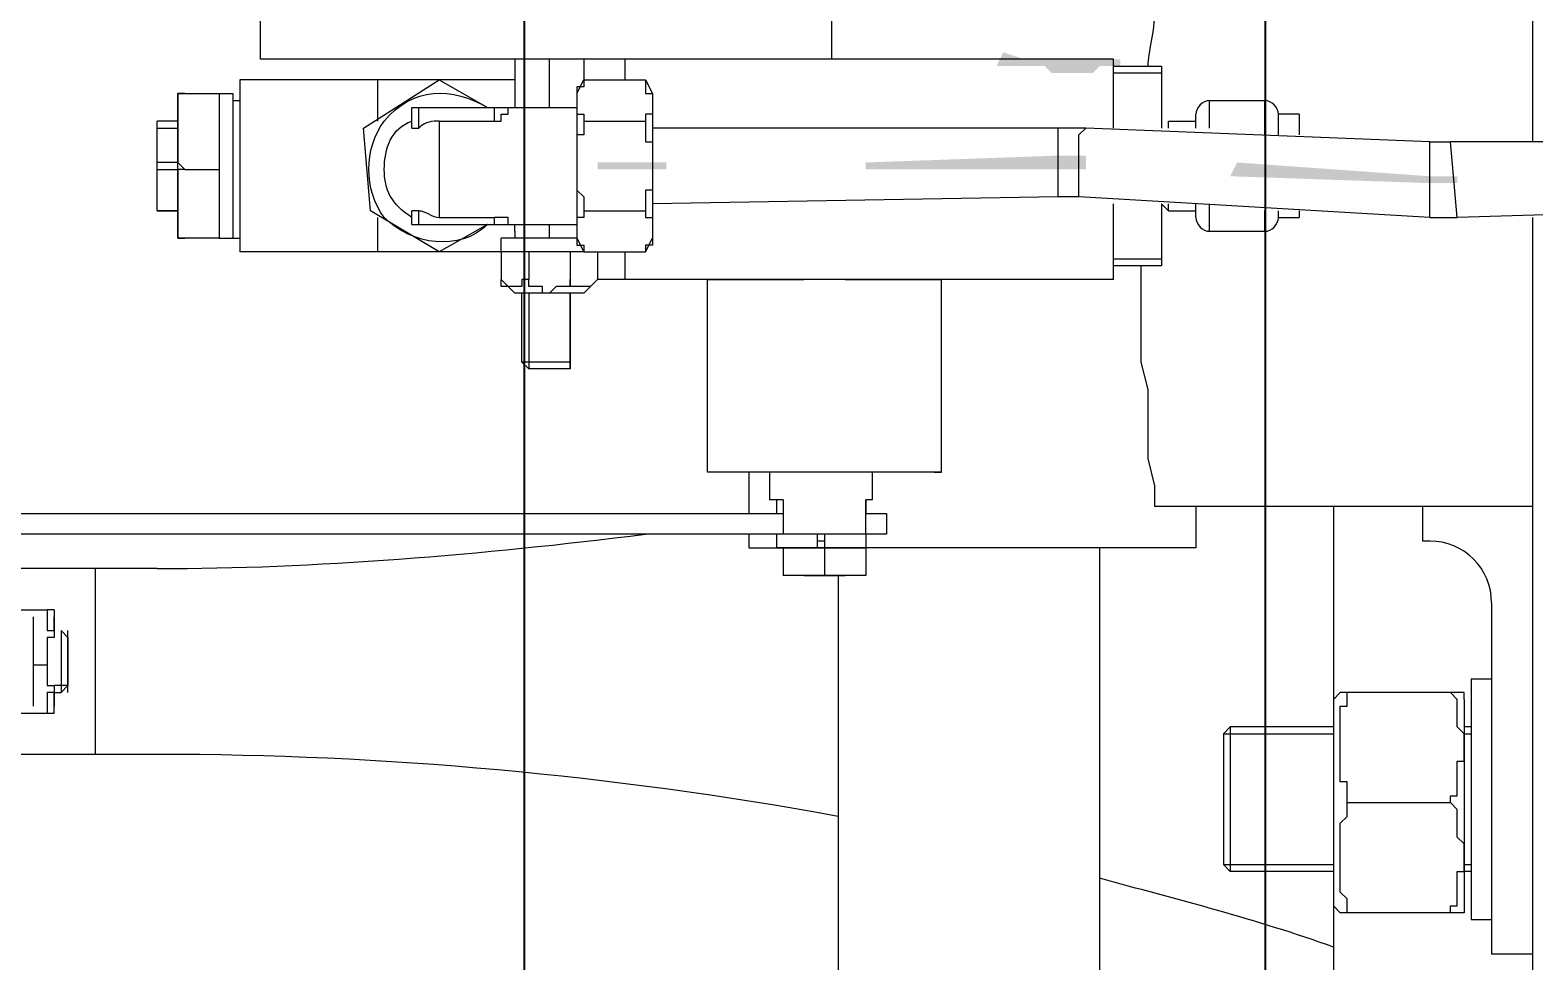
# Model space of a CAD drawing. Header units: millimetres. Extents: x 25083 to 52777, y 24772 to 45779.
# Drawn here: x 38691.9 to 38773.1, y 33607.9 to 33658.1 of the extents above; entities that cross this region are included whole.
import ezdxf

# ---------------------------------------------------------------- set-up
doc = ezdxf.new("R2010")
doc.units = ezdxf.units.MM
doc.layers.add('小车', color=7, linetype='Continuous')
doc.styles.get("Standard").update_dxf_attribs({"font": ''})
doc.styles.get('Standard').set_extended_font_data('SimSun')
doc.dimstyles.new('15', dxfattribs={"dimtxt": 15, "dimasz": 10, "dimexe": 2, "dimexo": 1, "dimgap": 1, "dimtad": 1, "dimdsep": 46, "dimtxsty": 'Standard', "dimcen": 2.5, "dimadec": 0, "dimazin": 0, "dimtfac": 1, "dimtmove": 2, "dimatfit": 3, "dimfxl": 1, "dimtolj": 1, "dimarcsym": 0})
doc.dimstyles.new('ISO-25', dxfattribs={"dimtxt": 2.5, "dimasz": 2.5, "dimexe": 1.25, "dimexo": 0.625, "dimtad": 1, "dimtxsty": 'Standard', "dimcen": 2.5, "dimadec": 0, "dimazin": 0, "dimtfac": 1, "dimtmove": 0, "dimatfit": 3, "dimfxl": 1, "dimarcsym": 0})

# ---------------------------------------------------------------- blocks, each defined once
blk = doc.blocks.new('*D925')
at = {"color": 0, "lineweight": -2}
for p, q in [((29677.862, 34881.662), (29677.862, 32448.293)), ((40733.017, 34757.645), (40733.017, 32448.293)), ((29680.362, 32449.543), (40730.517, 32449.543))]:
    blk.add_line(p, q, dxfattribs=at)
at = {"color": 0}
for points in [[(29680.362, 32449.96), (29680.362, 32449.127), (29677.862, 32449.543)], [(40730.517, 32449.127), (40730.517, 32449.96), (40733.017, 32449.543)]]:
    blk.add_solid(points, dxfattribs=at)
at = {"layer": 'DEFPOINTS', "color": 0}
for p in [(29677.862, 34882.287), (40733.017, 34758.27), (40733.017, 32449.543)]:
    blk.add_point(p, dxfattribs=at)
at = {"color": 0, "insert": (35205.439, 32451.628), "char_height": 2.5, "attachment_point": 5}
blk.add_mtext('11055,15', dxfattribs=at)
blk = doc.blocks.new('zw$D2F4')
h = blk.add_hatch(color=7)
edge = h.paths.add_edge_path(flags=0)
edge.add_spline(control_points=[(528.072, 779.111), (528.072, 779.111), (527.701, 779.111), (527.701, 779.111), (527.701, 779.111), (527.33, 779.483), (527.33, 779.483), (527.33, 779.483), (524.359, 779.483), (524.359, 779.483), (524.359, 779.483), (523.245, 779.111), (523.245, 779.111), (523.245, 779.111), (521.759, 779.111), (521.759, 779.111), (521.759, 779.111), (517.303, 777.997), (517.303, 777.997), (517.303, 777.997), (517.674, 777.254), (517.674, 777.254), (517.674, 777.254), (518.789, 777.626), (518.789, 777.626), (518.789, 777.626), (520.645, 777.997), (520.645, 777.997), (520.645, 777.997), (521.759, 778.368), (521.759, 778.368), (521.759, 778.368), (523.245, 778.74), (523.245, 778.74), (523.245, 778.74), (525.102, 778.74), (525.102, 778.74), (525.102, 778.74), (525.844, 779.111), (525.844, 779.111), (525.844, 779.111), (525.844, 779.111), (525.844, 779.111), (525.844, 779.111), (526.587, 779.111), (526.587, 779.111), (526.587, 779.111), (526.958, 778.74), (526.958, 778.74), (526.958, 778.74), (527.701, 778.74), (527.701, 778.74), (527.701, 778.74), (528.072, 779.111), (528.072, 779.111), (528.072, 779.111), (528.072, 779.111), (528.072, 779.111)], knot_values=[0, 0, 0, 0, 1, 1, 1, 2, 2, 2, 3, 3, 3, 4, 4, 4, 5, 5, 5, 6, 6, 6, 7, 7, 7, 8, 8, 8, 9, 9, 9, 10, 10, 10, 11, 11, 11, 12, 12, 12, 13, 13, 13, 14, 14, 14, 15, 15, 15, 16, 16, 16, 17, 17, 17, 18, 18, 18, 19, 19, 19, 19], degree=3, periodic=0)
edge = h.paths.add_edge_path(flags=0)
edge.add_spline(control_points=[(507.276, 774.655), (507.276, 774.655), (506.162, 773.912), (506.162, 773.912), (506.162, 773.912), (502.449, 772.427), (502.449, 772.427), (502.449, 772.427), (499.478, 770.941), (499.478, 770.941), (499.478, 770.941), (497.621, 770.199), (497.621, 770.199), (497.621, 770.199), (496.136, 769.084), (496.136, 769.084), (496.136, 769.084), (494.65, 768.342), (494.65, 768.342), (494.65, 768.342), (490.194, 765), (490.194, 765), (490.194, 765), (489.823, 765), (489.823, 765), (489.823, 765), (489.08, 764.257), (489.08, 764.257), (489.08, 764.257), (487.594, 763.143), (487.594, 763.143), (487.594, 763.143), (486.48, 762.029), (486.48, 762.029), (486.48, 762.029), (485.366, 761.286), (485.366, 761.286), (485.366, 761.286), (484.623, 760.172), (484.623, 760.172), (484.623, 760.172), (483.509, 759.429), (483.509, 759.429), (483.509, 759.429), (482.767, 758.315), (482.767, 758.315), (482.767, 758.315), (482.024, 757.572), (482.024, 757.572), (482.024, 757.572), (481.281, 756.458), (481.281, 756.458), (481.281, 756.458), (481.653, 756.087), (481.653, 756.087), (481.653, 756.087), (482.395, 757.201), (482.395, 757.201), (482.395, 757.201), (483.138, 757.944), (483.138, 757.944), (483.138, 757.944), (483.881, 759.058), (483.881, 759.058), (483.881, 759.058), (484.995, 759.801), (484.995, 759.801), (484.995, 759.801), (485.738, 760.915), (485.738, 760.915), (485.738, 760.915), (486.852, 761.657), (486.852, 761.657), (486.852, 761.657), (487.966, 762.771), (487.966, 762.771), (487.966, 762.771), (489.451, 763.885), (489.451, 763.885), (489.451, 763.885), (490.194, 764.628), (490.194, 764.628), (490.194, 764.628), (492.051, 765.742), (492.051, 765.742), (492.051, 765.742), (491.679, 765.742), (491.679, 765.742), (491.679, 765.742), (493.536, 766.856), (493.536, 766.856), (493.536, 766.856), (495.022, 767.97), (495.022, 767.97), (495.022, 767.97), (496.507, 768.713), (496.507, 768.713), (496.507, 768.713), (497.992, 769.827), (497.992, 769.827), (497.992, 769.827), (500.963, 771.313), (500.963, 771.313), (500.963, 771.313), (504.677, 772.798), (504.677, 772.798), (504.677, 772.798), (504.306, 772.798), (504.306, 772.798), (504.306, 772.798), (506.162, 773.541), (506.162, 773.541), (506.162, 773.541), (507.276, 773.912), (507.276, 773.912), (507.276, 773.912), (507.276, 774.655), (507.276, 774.655), (507.276, 774.655), (507.276, 774.655), (507.276, 774.655)], knot_values=[0, 0, 0, 0, 1, 1, 1, 2, 2, 2, 3, 3, 3, 4, 4, 4, 5, 5, 5, 6, 6, 6, 7, 7, 7, 8, 8, 8, 9, 9, 9, 10, 10, 10, 11, 11, 11, 12, 12, 12, 13, 13, 13, 14, 14, 14, 15, 15, 15, 16, 16, 16, 17, 17, 17, 18, 18, 18, 19, 19, 19, 20, 20, 20, 21, 21, 21, 22, 22, 22, 23, 23, 23, 24, 24, 24, 25, 25, 25, 26, 26, 26, 27, 27, 27, 28, 28, 28, 29, 29, 29, 30, 30, 30, 31, 31, 31, 32, 32, 32, 33, 33, 33, 34, 34, 34, 35, 35, 35, 36, 36, 36, 37, 37, 37, 38, 38, 38, 39, 39, 39, 40, 40, 40, 40], degree=3, periodic=0)
edge = h.paths.add_edge_path(flags=0)
edge.add_spline(control_points=[(476.825, 746.803), (476.825, 746.803), (476.825, 744.575), (476.825, 744.575), (476.825, 744.575), (477.196, 744.575), (477.196, 744.575), (477.196, 744.575), (477.196, 745.318), (477.196, 745.318), (477.196, 745.318), (477.568, 746.432), (477.568, 746.432), (477.568, 746.432), (476.825, 746.803), (476.825, 746.803), (476.825, 746.803), (476.825, 746.803), (476.825, 746.803)], knot_values=[0, 0, 0, 0, 1, 1, 1, 2, 2, 2, 3, 3, 3, 4, 4, 4, 5, 5, 5, 6, 6, 6, 6], degree=3, periodic=0)
h = blk.add_hatch(color=7)
edge = h.paths.add_edge_path(flags=0)
edge.add_spline(control_points=[(471.997, 743.461), (471.997, 743.461), (471.626, 753.859), (471.626, 753.859), (471.626, 753.859), (471.255, 753.859), (471.255, 753.859), (471.255, 753.859), (471.255, 743.461), (471.255, 743.461), (471.255, 743.461), (471.997, 743.461), (471.997, 743.461), (471.997, 743.461), (471.997, 743.461), (471.997, 743.461)], knot_values=[0, 0, 0, 0, 1, 1, 1, 2, 2, 2, 3, 3, 3, 4, 4, 4, 5, 5, 5, 5], degree=3, periodic=0)
edge = h.paths.add_edge_path(flags=0)
edge.add_spline(control_points=[(471.626, 764.628), (471.626, 764.628), (471.626, 768.342), (471.626, 768.342), (471.626, 768.342), (471.255, 768.342), (471.255, 768.342), (471.255, 768.342), (471.255, 764.628), (471.255, 764.628), (471.255, 764.628), (471.626, 764.628), (471.626, 764.628), (471.626, 764.628), (471.626, 764.628), (471.626, 764.628)], knot_values=[0, 0, 0, 0, 1, 1, 1, 2, 2, 2, 3, 3, 3, 4, 4, 4, 5, 5, 5, 5], degree=3, periodic=0)
h = blk.add_hatch(color=7)
h.dxf.hatch_style = 2
h.paths.add_polyline_path([(476.825, 744.575), (476.825, 744.203), (476.454, 743.832), (476.454, 741.604), (476.825, 741.233), (476.825, 740.118), (477.196, 740.118), (477.196, 741.975), (477.196, 742.347), (477.196, 744.575)])
h = blk.add_hatch(color=7)
h.dxf.hatch_style = 2
h.paths.add_polyline_path([(471.997, 741.975), (471.997, 742.347), (471.997, 743.461), (471.255, 743.461), (471.255, 741.975)])
h = blk.add_hatch(color=7)
h.dxf.hatch_style = 2
h.paths.add_polyline_path([(470.883, 723.407), (471.626, 733.805), (470.883, 734.177), (470.512, 723.407)])
h = blk.add_hatch(color=7)
h.dxf.hatch_style = 2
h.paths.add_polyline_path([(470.883, 721.922), (470.883, 722.665), (470.883, 723.407), (470.512, 723.407), (470.512, 721.922)])
at = {"color": 7, "lineweight": 5}
for points in [[(451.573, 752.745), (451.573, 812.533)], [(452.687, 812.533), (452.687, 758.315)], [(439.689, 792.109), (439.689, 803.621)], [(449.716, 792.109), (449.716, 803.621)], [(441.917, 799.907), (441.917, 798.05)], [(447.488, 799.907), (447.488, 798.05)], [(442.289, 798.793), (447.116, 798.793)], [(444.517, 798.793), (444.517, 798.05)], [(441.917, 798.05), (441.917, 797.679)], [(444.517, 798.05), (443.403, 798.05), (443.403, 797.679), (443.031, 797.679), (443.031, 798.05), (442.289, 798.05), (441.917, 798.05)], [(441.917, 797.679), (442.289, 797.679)], [(442.289, 797.679), (443.031, 797.679)], [(443.031, 797.679), (442.289, 797.679)], [(443.031, 797.679), (443.031, 797.308)], [(443.031, 797.679), (443.031, 797.308)], [(447.488, 798.05), (446.374, 798.05), (446.374, 797.679), (446.002, 797.679), (446.002, 798.05), (445.259, 798.05), (444.517, 798.05)], [(446.374, 797.679), (447.116, 797.679)], [(447.116, 797.679), (446.374, 797.679)], [(447.488, 797.679), (447.116, 797.679)], [(447.488, 797.679), (447.488, 798.05)], [(443.031, 797.308), (443.403, 796.936)], [(446.374, 797.308), (443.031, 797.308)], [(443.031, 796.936), (446.374, 796.936)], [(446.002, 796.936), (443.403, 796.936)], [(446.374, 797.308), (446.002, 796.936)], [(439.689, 795.451), (449.716, 795.451)], [(469.026, 790.995), (469.026, 792.109)], [(469.026, 792.109), (469.026, 790.995)], [(469.026, 792.109), (473.854, 792.109)], [(471.255, 792.109), (471.255, 790.995)], [(471.626, 790.995), (471.626, 792.109)], [(473.483, 792.109), (473.483, 790.995)], [(473.854, 790.995), (473.854, 792.109)], [(467.541, 788.767), (467.541, 790.995)], [(467.541, 790.995), (475.34, 790.995)], [(469.398, 790.995), (467.541, 790.995), (467.541, 790.623)], [(471.255, 790.623), (471.255, 790.995), (469.398, 790.995)], [(473.483, 790.995), (471.626, 790.995), (471.255, 790.623)], [(475.34, 790.623), (475.34, 790.995), (473.483, 790.995)], [(475.34, 790.995), (475.34, 788.767)], [(471.255, 790.623), (471.255, 788.767)], [(467.541, 788.767), (467.541, 788.024)], [(475.34, 788.767), (467.541, 788.767)], [(475.34, 788.767), (475.34, 788.024)], [(466.798, 773.541), (466.798, 787.652)], [(476.082, 787.652), (466.798, 787.652)], [(467.541, 788.024), (467.541, 787.652)], [(475.34, 788.024), (467.541, 788.024)], [(474.968, 788.024), (474.968, 787.652)], [(476.082, 772.798), (476.082, 787.652)], [(477.196, 740.49), (477.196, 786.538)], [(477.196, 786.538), (518.046, 786.538)], [(466.798, 776.883), (469.026, 780.597)], [(469.026, 780.597), (473.483, 780.968)], [(473.483, 780.968), (476.082, 776.883)], [(468.655, 780.225), (466.798, 780.225)], [(476.082, 780.225), (473.854, 780.225)], [(468.284, 778.368), (468.284, 773.169)], [(468.284, 778.368), (469.026, 778.368)], [(468.284, 777.997), (469.026, 777.997)], [(469.026, 777.997), (469.026, 778.368)], [(473.483, 778.368), (474.597, 778.368)], [(473.483, 778.368), (473.483, 777.997)], [(473.483, 777.997), (474.597, 777.997)], [(474.597, 778.368), (474.597, 773.169)], [(468.284, 774.284), (466.798, 776.883)], [(468.655, 776.883), (468.655, 773.912)], [(473.854, 776.883), (468.655, 776.883)], [(473.854, 776.883), (473.854, 773.912)], [(476.082, 776.883), (474.597, 774.284)], [(468.284, 773.912), (468.655, 773.912)], [(468.655, 773.169), (468.655, 773.912)], [(473.854, 773.912), (474.597, 773.912)], [(473.854, 773.912), (473.854, 773.541), (474.225, 773.541), (474.225, 773.169)], [(465.313, 773.541), (464.57, 772.798)], [(465.313, 772.055), (465.313, 772.427), (464.941, 772.427), (464.941, 772.798), (464.941, 773.169), (464.941, 773.541), (465.313, 773.541)], [(466.798, 773.541), (465.313, 773.541)], [(466.798, 773.541), (467.541, 773.541)], [(466.798, 769.084), (466.798, 773.541)], [(467.541, 769.456), (467.541, 773.541)], [(468.284, 773.169), (468.284, 769.456)], [(468.284, 773.169), (468.655, 773.169)], [(474.225, 773.169), (474.597, 773.169)], [(474.597, 773.169), (474.597, 769.456)], [(460.485, 772.055), (460.857, 772.427)], [(460.857, 769.827), (460.857, 772.427)], [(460.857, 772.427), (464.57, 772.427)], [(464.57, 769.084), (464.57, 772.798)], [(467.912, 772.798), (467.541, 772.798)], [(477.196, 772.798), (474.597, 772.798)], [(460.485, 769.827), (460.485, 772.055)], [(460.485, 769.827), (460.485, 772.055)], [(464.57, 770.941), (464.57, 771.313), (464.941, 771.313), (464.941, 772.055), (465.313, 772.055)], [(466.798, 772.055), (465.313, 772.055)], [(465.313, 769.827), (464.941, 769.827), (464.941, 770.57), (464.57, 770.941)], [(467.541, 770.941), (468.284, 770.941)], [(474.597, 770.941), (477.196, 770.941)], [(460.485, 769.827), (460.857, 769.827)], [(460.857, 769.827), (464.57, 769.827)], [(465.313, 768.342), (464.941, 768.713), (464.941, 769.084), (464.941, 769.827), (465.313, 769.827)], [(466.798, 769.827), (465.313, 769.827)], [(465.313, 768.342), (464.57, 769.084)], [(467.541, 769.456), (466.798, 769.084)], [(467.912, 769.456), (467.17, 769.456), (467.17, 769.084), (466.798, 769.084)], [(466.798, 769.084), (466.798, 765.742)], [(475.34, 769.456), (467.541, 769.456)], [(469.026, 769.084), (468.655, 769.084), (468.655, 769.456), (467.912, 769.456)], [(471.255, 769.456), (470.14, 769.456), (469.769, 769.084), (469.026, 769.084)], [(469.026, 769.084), (469.026, 765.742)], [(473.854, 769.084), (473.111, 769.084), (473.111, 769.456), (471.255, 769.456)], [(474.968, 769.456), (474.225, 769.456), (474.225, 769.084), (473.854, 769.084)], [(473.854, 769.084), (473.854, 765.742)], [(476.082, 769.084), (475.711, 769.084), (475.711, 769.456), (474.968, 769.456)], [(475.34, 769.456), (476.082, 769.084)], [(477.196, 769.084), (476.082, 769.084)], [(476.082, 769.084), (476.082, 765.742)], [(465.313, 757.201), (465.313, 768.342)], [(466.798, 768.342), (465.313, 768.342)], [(465.313, 766.856), (466.798, 766.856)], [(476.082, 766.856), (477.196, 766.856)], [(466.798, 765.742), (467.541, 765.371)], [(467.912, 765.371), (467.17, 765.371), (467.17, 765.742), (466.798, 765.742)], [(469.026, 765.742), (468.655, 765.742), (468.655, 765.371), (467.912, 765.371)], [(471.626, 765.371), (470.14, 765.371), (470.14, 765.742), (469.026, 765.742)], [(473.854, 765.742), (472.74, 765.742), (472.74, 765.371), (471.626, 765.371)], [(474.968, 765.371), (474.225, 765.371), (474.225, 765.742), (473.854, 765.742)], [(476.082, 765.742), (475.34, 765.742), (475.34, 765.371), (474.968, 765.371)], [(476.082, 765.742), (475.34, 765.371)], [(475.34, 765.371), (467.541, 765.371)], [(469.769, 743.461), (469.398, 765.371)], [(473.483, 743.461), (473.483, 765.371)], [(454.915, 749.774), (454.915, 762.4)], [(454.915, 750.145), (454.915, 762.4)], [(454.915, 762.4), (465.313, 762.4)], [(465.313, 762.4), (465.313, 757.201)], [(450.83, 760.172), (450.83, 758.315)], [(451.573, 760.172), (450.83, 760.172)], [(454.915, 760.172), (452.687, 760.172)], [(450.83, 753.859), (450.83, 758.686)], [(451.573, 758.686), (450.83, 758.686)], [(453.429, 758.686), (452.687, 758.686)], [(453.429, 758.315), (453.429, 759.058)], [(454.915, 759.058), (453.429, 759.058)], [(449.344, 753.859), (449.344, 758.315)], [(450.83, 758.315), (449.344, 758.315)], [(449.344, 757.201), (449.344, 758.315)], [(450.83, 758.315), (450.83, 753.859)], [(451.573, 753.859), (451.573, 758.315)], [(453.429, 758.315), (451.573, 758.315)], [(449.344, 757.201), (449.344, 756.087)], [(465.313, 756.087), (465.313, 757.201)], [(465.313, 756.087), (465.313, 757.201)], [(450.83, 756.087), (449.344, 756.087)], [(449.344, 756.087), (449.344, 754.973)], [(450.83, 756.458), (451.573, 756.458)], [(451.573, 756.087), (450.83, 756.087)], [(451.201, 756.087), (451.201, 756.458)], [(465.313, 754.973), (465.313, 756.087)], [(449.344, 755.344), (418.522, 755.344)], [(493.165, 755.716), (477.196, 755.716)], [(449.344, 753.859), (449.344, 754.973)], [(465.313, 740.49), (465.313, 754.973)], [(465.313, 754.973), (465.313, 749.774)], [(450.83, 753.859), (449.344, 753.859)], [(450.83, 736.034), (450.83, 753.859)], [(451.573, 753.859), (450.83, 753.859)], [(451.573, 753.859), (453.429, 753.859)], [(452.687, 753.859), (452.687, 752.745)], [(453.429, 753.859), (452.687, 753.859)], [(453.429, 753.487), (453.429, 753.859)], [(452.687, 752.745), (451.573, 752.745)], [(453.429, 753.487), (454.915, 753.487)], [(454.915, 750.145), (454.915, 749.774)], [(454.915, 749.774), (465.313, 749.774)], [(469.769, 743.461), (473.483, 743.461)], [(468.655, 723.407), (469.769, 742.347)], [(469.769, 742.347), (471.997, 742.347), (472.369, 742.347), (473.111, 742.347), (473.483, 741.975)], [(472.74, 723.407), (473.483, 741.975)], [(450.83, 741.233), (418.522, 741.233)], [(465.313, 740.49), (469.398, 740.49)], [(466.056, 737.89), (466.056, 740.49)], [(466.427, 740.49), (466.427, 737.89)], [(473.483, 740.49), (477.196, 740.49)], [(476.454, 737.89), (476.454, 740.49)], [(476.825, 740.49), (476.825, 737.89)], [(466.056, 739.004), (460.857, 739.004), (459.371, 738.633), (455.657, 738.633), (454.172, 738.262), (453.058, 738.262)], [(453.058, 717.837), (453.058, 738.262)], [(469.398, 737.89), (466.056, 737.89)], [(469.398, 737.89), (469.026, 737.519)], [(469.026, 737.519), (469.026, 736.034)], [(469.026, 737.519), (469.398, 737.519)], [(476.825, 737.89), (473.483, 737.89)], [(473.483, 737.519), (473.854, 737.519)], [(473.483, 737.519), (473.854, 737.519)], [(473.854, 737.519), (473.854, 736.034)], [(453.058, 736.034), (450.83, 736.034)], [(468.655, 736.034), (469.398, 736.034)], [(473.483, 736.034), (474.225, 736.034)], [(467.912, 735.291), (467.912, 732.32)], [(467.912, 735.291), (469.398, 735.291)], [(473.483, 735.291), (474.968, 735.291)], [(474.968, 735.291), (474.968, 732.32)], [(433.376, 734.177), (433.747, 734.548)], [(433.376, 728.606), (433.376, 734.177)], [(441.174, 734.177), (433.376, 734.177)], [(440.803, 734.548), (433.747, 734.548)], [(440.803, 734.548), (433.747, 734.548)], [(441.174, 734.177), (440.803, 734.548)], [(441.174, 728.606), (441.174, 734.177)], [(469.026, 732.32), (467.912, 732.32)], [(474.968, 732.32), (473.111, 732.32)], [(468.655, 731.577), (468.655, 730.463)], [(468.655, 731.577), (469.026, 731.577)], [(473.111, 731.577), (474.225, 731.577)], [(474.225, 730.463), (474.225, 731.577)], [(469.026, 730.463), (468.655, 730.463)], [(474.225, 730.463), (473.111, 730.463)], [(433.376, 728.606), (418.522, 728.606)], [(431.148, 728.235), (431.519, 728.606)], [(442.66, 728.606), (431.519, 728.606)], [(453.058, 728.606), (441.174, 728.606)], [(443.031, 728.235), (442.66, 728.606)], [(431.148, 721.551), (431.148, 728.235)], [(431.148, 727.864), (431.891, 727.864), (432.262, 728.235), (435.975, 728.235), (436.347, 727.864), (437.09, 727.864)], [(437.09, 727.864), (438.204, 727.864), (438.204, 728.235), (442.289, 728.235), (442.289, 727.864), (443.031, 727.864)], [(437.09, 727.864), (437.09, 722.293)], [(443.031, 721.551), (443.031, 728.235)], [(451.201, 723.407), (451.201, 723.779)], [(451.201, 723.779), (453.058, 723.779)], [(468.655, 723.407), (471.255, 723.407), (472.74, 723.407)], [(431.148, 722.293), (431.519, 722.293), (431.519, 721.922), (433.376, 721.922), (433.376, 721.551), (434.861, 721.551), (435.233, 721.922), (435.975, 721.922), (436.347, 721.922), (436.718, 721.922), (437.09, 722.293)], [(437.09, 722.293), (437.461, 722.293), (437.461, 721.922), (439.318, 721.922), (439.318, 721.551), (440.803, 721.551), (441.174, 721.922), (442.289, 721.922), (442.66, 721.922), (443.031, 722.293)], [(468.655, 721.922), (472.74, 722.293)], [(469.026, 710.038), (468.655, 721.922)], [(472.74, 710.038), (472.74, 722.293)], [(430.776, 721.179), (430.776, 720.065)], [(443.774, 721.179), (430.776, 721.179)], [(431.519, 721.551), (431.148, 721.551)], [(442.66, 721.551), (431.519, 721.551)], [(433.376, 721.179), (433.376, 721.551)], [(441.174, 721.179), (441.174, 721.551)], [(442.66, 721.551), (443.031, 721.551)], [(443.774, 721.179), (443.774, 720.065)], [(428.92, 717.837), (428.92, 720.065)], [(447.859, 720.065), (428.92, 720.065)], [(443.774, 720.065), (430.776, 720.065)], [(108.808, 717.837), (468.655, 717.837)], [(472.74, 717.837), (493.165, 717.837)]]:
    blk.add_lwpolyline(points, dxfattribs=at)
at = {"color": 7, "lineweight": 0}
for points in [[(443.403, 796.936), (443.403, 797.679)], [(464.57, 772.055), (460.485, 772.055)], [(464.57, 769.827), (460.485, 769.827)], [(433.747, 734.548), (433.747, 728.606)], [(440.803, 734.548), (440.803, 728.606)], [(433.747, 721.551), (433.747, 721.179)], [(440.803, 721.551), (440.803, 721.179)]]:
    blk.add_lwpolyline(points, dxfattribs=at)
at = {"color": 7, "lineweight": 5}
for points in [[(436.347, 755.344), (438.575, 767.599), (439.689, 779.854), (439.689, 792.109)], [(449.716, 792.109), (449.716, 783.567), (450.458, 774.655), (451.573, 765.742)], [(468.655, 779.854), (470.14, 780.968), (472.369, 780.968), (473.854, 779.854)], [(468.284, 774.284), (466.798, 775.769), (467.17, 778.368), (468.655, 779.854)], [(468.655, 778.368), (469.398, 779.483), (470.14, 779.854), (471.255, 779.854)], [(471.255, 779.854), (472.369, 779.854), (473.483, 779.483), (473.854, 778.368)], [(473.854, 779.854), (475.711, 778.368), (475.711, 776.14), (474.597, 774.284)], [(469.026, 777.997), (469.026, 777.626), (468.655, 777.254), (468.655, 776.883)], [(473.854, 776.883), (473.854, 777.254), (473.854, 777.626), (473.483, 777.997)], [(467.912, 772.798), (468.284, 772.798), (468.284, 772.798), (468.284, 772.798)], [(474.597, 772.798), (474.597, 772.798), (474.597, 772.798), (474.597, 772.798)], [(465.313, 762.4), (465.313, 762.4), (465.313, 762.4), (465.313, 762.4)], [(465.313, 754.973), (465.313, 755.344), (465.313, 755.716), (465.313, 756.087)], [(465.313, 749.774), (465.313, 749.774), (465.313, 749.774), (465.313, 749.774)], [(469.769, 742.347), (469.769, 742.718), (469.769, 743.089), (469.769, 743.461)], [(473.483, 741.975), (473.483, 742.347), (473.483, 743.089), (473.483, 743.461)], [(429.291, 728.606), (430.776, 732.691), (431.891, 737.148), (433.005, 741.233)], [(479.796, 738.262), (478.682, 738.262), (477.568, 738.633), (476.825, 738.633)], [(468.655, 736.034), (468.284, 736.034), (467.912, 735.662), (467.912, 735.291)], [(474.968, 735.291), (474.968, 735.662), (474.597, 736.034), (474.225, 736.034)], [(467.912, 732.32), (467.912, 731.949), (468.284, 731.577), (468.655, 731.577)], [(474.225, 731.577), (474.597, 731.577), (474.968, 731.949), (474.968, 732.32)], [(447.859, 720.065), (449.716, 720.065), (451.201, 721.551), (451.201, 723.407)], [(468.655, 723.407), (468.655, 723.036), (468.655, 722.665), (468.655, 721.922)], [(472.74, 723.407), (472.74, 723.036), (472.74, 722.665), (472.74, 722.293)]]:
    blk.add_open_spline(points, degree=3, dxfattribs=at)
blk = doc.blocks.new('*D469')
at = {"layer": 'DEFPOINTS', "color": 0}
for p in [(36061.191, 116692.222), (36180.039, 116685.352), (36180.039, 116527.033)]:
    blk.add_point(p, dxfattribs=at)
at = {"layer": '小车', "color": 0, "linetype": 'Continuous', "lineweight": -2}
for p, q in [((36061.191, 116691.222), (36061.191, 116525.033)), ((36180.039, 116684.352), (36180.039, 116525.033)), ((36071.191, 116527.033), (36084.175, 116527.033)), ((36170.039, 116527.033), (36146.425, 116527.033))]:
    blk.add_line(p, q, dxfattribs=at)
at = {"layer": '小车', "color": 0}
for points in [[(36071.191, 116528.7), (36071.191, 116525.366), (36061.191, 116527.033)], [(36170.039, 116528.7), (36170.039, 116525.366), (36180.039, 116527.033)]]:
    blk.add_solid(points, dxfattribs=at)
at = {"layer": '小车', "color": 0, "insert": (36115.3, 116527.033), "char_height": 15, "attachment_point": 5}
blk.add_mtext('\\A1;118.85', dxfattribs=at)
blk = doc.blocks.new('*D470')
at = {"layer": 'DEFPOINTS', "color": 0}
for p in [(36180.039, 116639.326), (36197.537, 116639.326), (36197.537, 116438.26)]:
    blk.add_point(p, dxfattribs=at)
at = {"layer": '小车', "color": 0, "linetype": 'Continuous', "lineweight": -2}
for p, q in [((36180.039, 116638.326), (36180.039, 116436.26)), ((36197.537, 116638.326), (36197.537, 116436.26)), ((36170.039, 116438.26), (36160.039, 116438.26)), ((36180.039, 116438.26), (36197.537, 116438.26)), ((36207.537, 116438.26), (36217.537, 116438.26))]:
    blk.add_line(p, q, dxfattribs=at)
at = {"layer": '小车', "color": 0}
for points in [[(36170.039, 116439.926), (36170.039, 116436.593), (36180.039, 116438.26)], [(36207.537, 116439.926), (36207.537, 116436.593), (36197.537, 116438.26)]]:
    blk.add_solid(points, dxfattribs=at)
at = {"layer": '小车', "color": 0, "insert": (36193.655, 116438.26), "char_height": 15, "attachment_point": 5}
blk.add_mtext('\\A1;17.5', dxfattribs=at)
blk = doc.blocks.new('*D472')
at = {"layer": 'DEFPOINTS', "color": 0}
for p in [(36501.161, 116657.067), (36500.203, 116654.2), (36536.624, 116645.223)]:
    blk.add_point(p, dxfattribs=at)
at = {"layer": '小车', "color": 0, "linetype": 'Continuous', "lineweight": -2}
for p, q in [((36539.792, 116654.708), (36542.96, 116664.193)), ((36502.109, 116656.75), (36538.521, 116644.589)), ((36501.152, 116653.883), (36537.564, 116641.723)), ((36535.667, 116642.356), (36536.624, 116645.223)), ((36532.499, 116632.871), (36529.331, 116623.386))]:
    blk.add_line(p, q, dxfattribs=at)
at = {"layer": '小车', "color": 0}
for points in [[(36538.211, 116655.236), (36541.373, 116654.18), (36536.624, 116645.223)], [(36530.918, 116633.399), (36534.08, 116632.343), (36535.667, 116642.356)]]:
    blk.add_solid(points, dxfattribs=at)
at = {"layer": '小车', "color": 0, "insert": (36529.629, 116624.276), "char_height": 15, "attachment_point": 5, "rotation": 71.53216}
blk.add_mtext('\\A1;3.02', dxfattribs=at)
blk = doc.blocks.new('A$C1A4175F5')
at = {"layer": '小车'}
for base, p1, p2, picture, middle in [((212.358, 337.78), (93.511, 502.968), (212.358, 496.098), '*D469', (147.619, 337.78)), ((229.857, 249.006), (212.358, 450.073), (229.857, 450.073), '*D470', (225.974, 249.006))]:
    dim = blk.add_linear_dim(base=base, p1=p1, p2=p2, dimstyle='15', override={"dimfxl": 0.18}, dxfattribs=at)
    dim.commit()
    dim.dimension.update_dxf_attribs({"geometry": picture, "text_midpoint": middle, "dimtype": 128, "insert": (-35967.681, -116189.253)})
dim = blk.add_linear_dim(base=(568.944, 455.969), p1=(532.523, 464.947), p2=(533.48, 467.813), angle=71.53216, dimstyle='15', override={"dimfxl": 0.18}, dxfattribs=at)
dim.commit()
dim.dimension.update_dxf_attribs({"geometry": '*D472', "text_midpoint": (561.948, 435.023), "dimtype": 129, "insert": (-35967.681, -116189.253)})
blk = doc.blocks.new('zw$50CE')
blk.add_blockref('zw$D2F4', (22.01, 103.569))
at = {"layer": '小车', "ltscale": 10, "xscale": -1, "rotation": 270}
blk.add_blockref('A$C1A4175F5', (47.032, 0), dxfattribs=at)

msp = doc.modelspace()

# ---------------------------------------------------------------- linework, layer by layer
for p, q in [((38758.63, 33290.649), (38758.63, 34123.983)), ((38758.63, 33301.542), (38758.63, 33745.5))]:
    msp.add_line(p, q)
at = {"ltscale": 15}
msp.add_lwpolyline([(38718.63, 33273.983), (38718.63, 34140.649), (38798.63, 34140.649), (38798.63, 33273.983)], close=True, dxfattribs=at)

# ---------------------------------------------------------------- block references
at = {"rotation": 90}
msp.add_blockref('zw$50CE', (39594.481, 33157.316), dxfattribs=at)

# ---------------------------------------------------------------- dimensions: what is measured, and where the dimension line sits
dim = msp.add_linear_dim(base=(40733.0166, 32449.5434), p1=(29677.8617, 34882.2868), p2=(40733.0166, 34758.2702), dimstyle='ISO-25')
dim.commit()
dim.dimension.update_dxf_attribs({"geometry": '*D925', "text_midpoint": (35205.4391, 32449.5434), "dimtype": 160})

doc.saveas('drawing.dxf')
